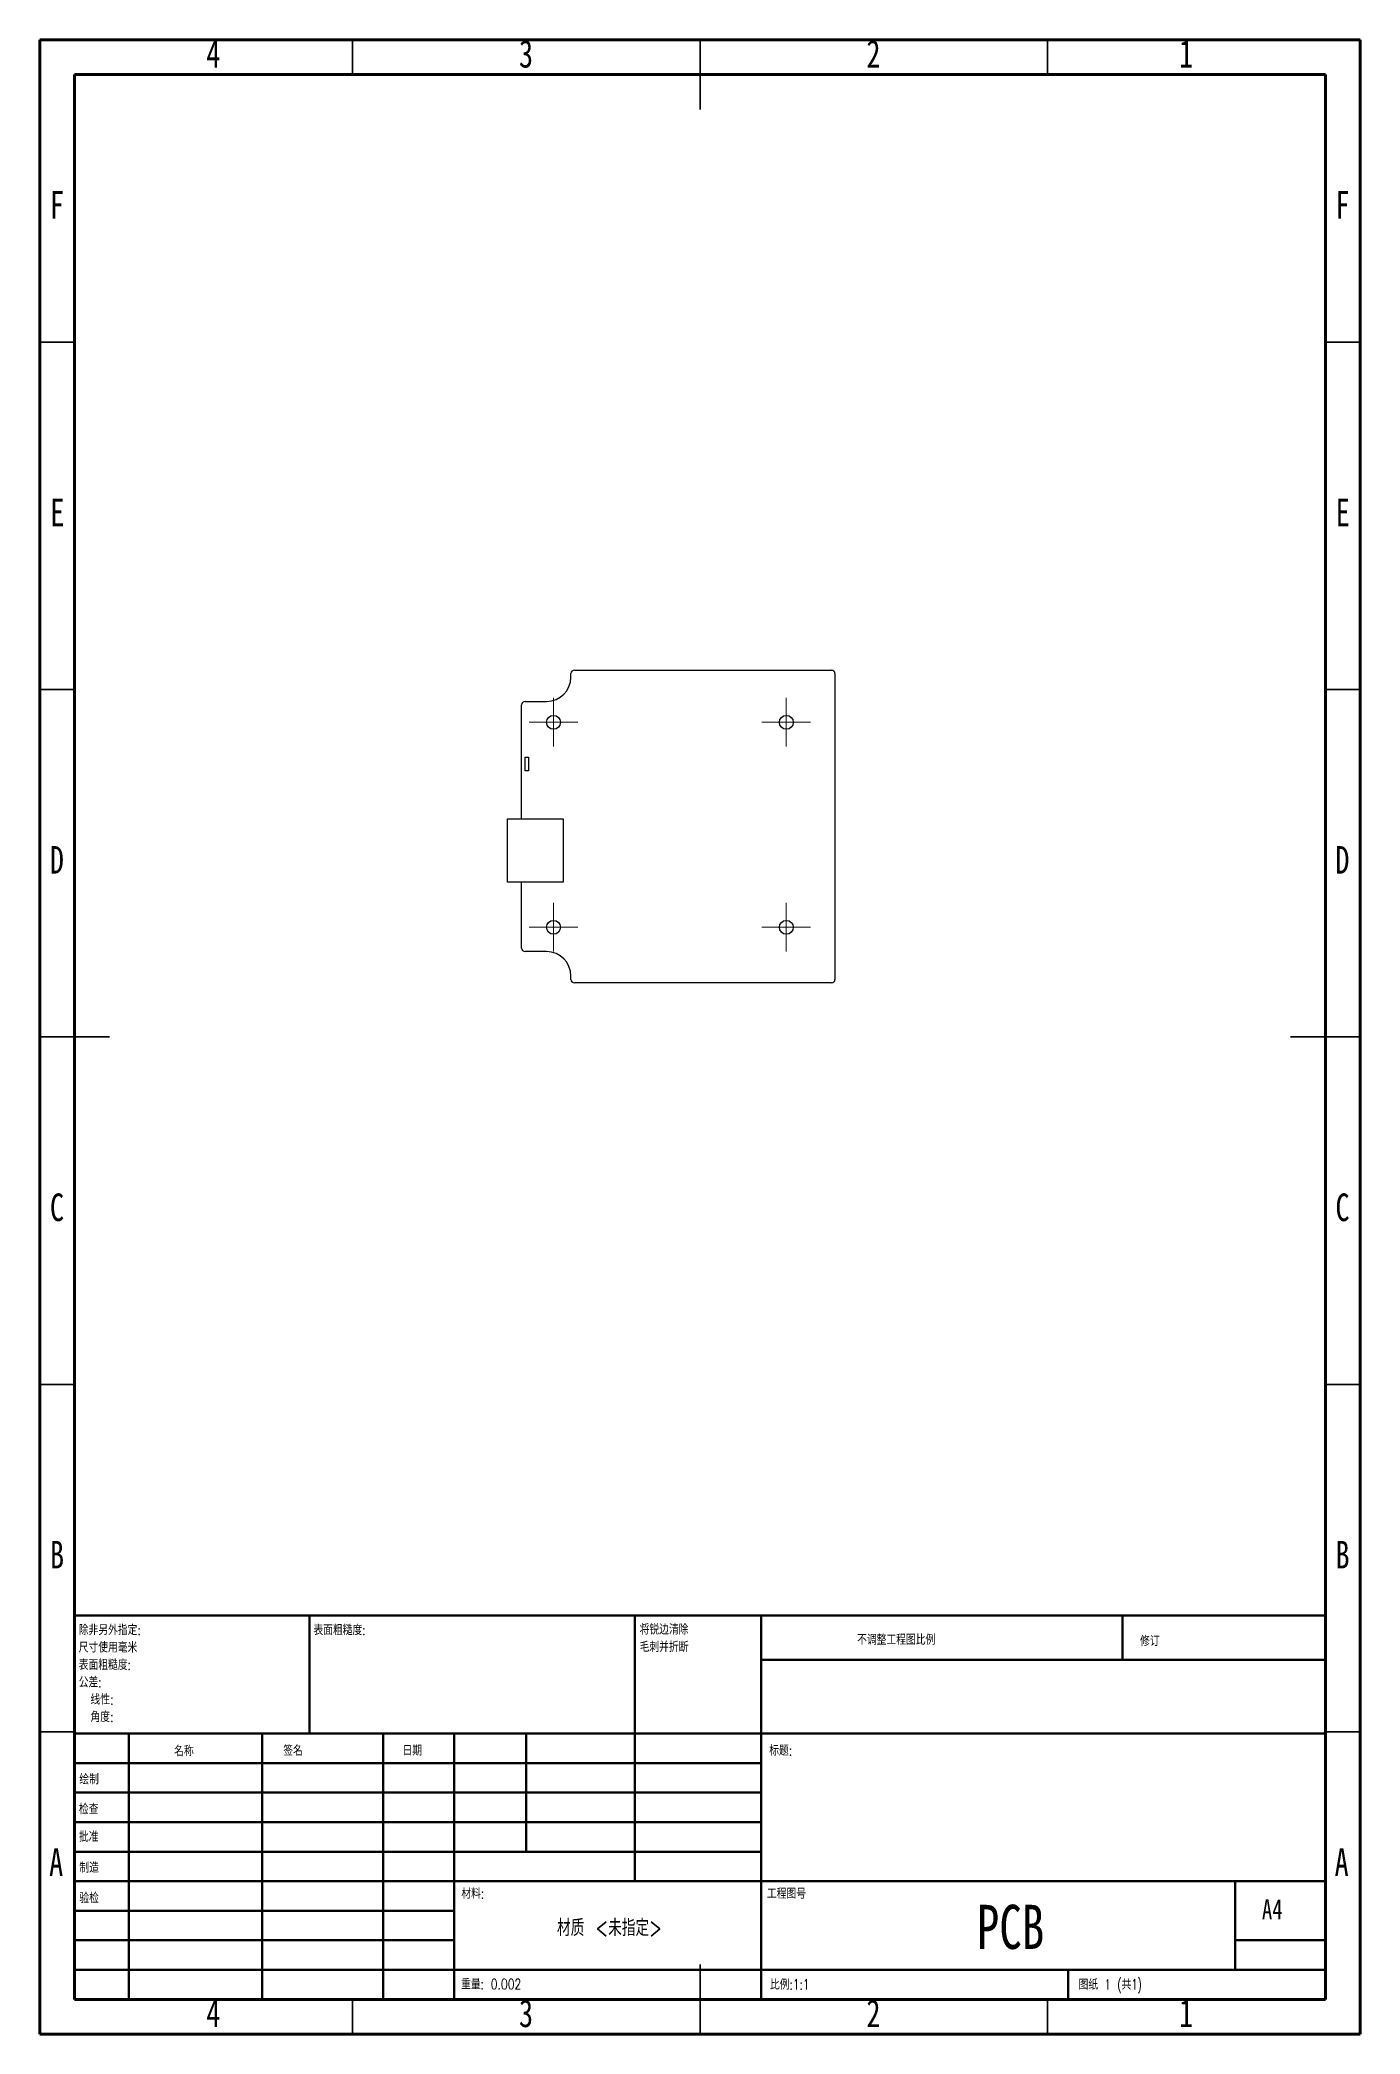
# Model space of a CAD drawing. Header units: millimetres. Extents: x 15 to 205, y 5 to 292.
import ezdxf

# ---------------------------------------------------------------- set-up
doc = ezdxf.new("R2010")
doc.units = ezdxf.units.MM
doc.styles.add('SLDTEXTSTYLE0', font='TXT', dxfattribs={"width": 0.75})
doc.styles.add('SLDTEXTSTYLE1', font='TXT', dxfattribs={"width": 0.75, "bigfont": 'bigfont'})
doc.styles.add('SLDTEXTSTYLE2', font='TXT', dxfattribs={"width": 0.694444, "bigfont": 'bigfont'})

# ---------------------------------------------------------------- blocks, each defined once
blk = doc.blocks.new('SW_NOTE_0')
at = {"color": 0, "linetype": 'Continuous', "lineweight": 0, "char_height": 1.5, "attachment_point": 1, "style": 'SLDTEXTSTYLE1'}
for s, insert in [('\\M+18F9C\\M+194F1另\\M+18A4F\\M+18E77\\M+192E8:', (0, 1.93)), ('\\M+18EDA\\M+190A1\\M+18E67\\M+19770\\M+19F7C\\M+195C4', (0, -0.57)), ('\\M+1955C\\M+196CA\\M+19165糙\\M+19378:', (0, -3.07)), ('\\M+18CF6\\M+18DB7:', (0, -5.57)), ('线\\M+190AB:', (1.69, -8.07)), ('\\M+18A70\\M+19378:', (1.69, -10.57))]:
    blk.add_mtext(s, dxfattribs=dict(at, insert=insert))
blk = doc.blocks.new('SW_NOTE_1')
at = {"color": 0, "linetype": 'Continuous', "lineweight": 0, "char_height": 1.5, "attachment_point": 1, "style": 'SLDTEXTSTYLE1'}
for s, insert in [('\\M+18FAB锐边\\M+190B4\\M+18F9C', (0, 1.93)), ('\\M+196D1\\M+18E68\\M+19BF3\\M+190DC\\M+19266', (0, -0.57))]:
    blk.add_mtext(s, dxfattribs=dict(at, insert=insert))
blk = doc.blocks.new('SW_CENTERMARKSYMBOL_0')
at = {"color": 0, "linetype": 'Continuous', "lineweight": 0}
for p, q in [((0, 2.5), (0, 3.5)), ((-2.5, 0), (-3.5, 0)), ((0, 0), (-2.5, 0)), ((0, 0), (0, 2.5)), ((0, 0), (0, -2.5)), ((0, 0), (2.5, 0)), ((2.5, 0), (3.5, 0)), ((0, -2.5), (0, -3.5))]:
    blk.add_line(p, q, dxfattribs=at)
blk = doc.blocks.new('SW_CENTERMARKSYMBOL_1')
at = {"color": 0, "linetype": 'Continuous', "lineweight": 0}
for p, q in [((0, 2.5), (0, 3.5)), ((-2.5, 0), (-3.5, 0)), ((0, 0), (-2.5, 0)), ((0, 0), (0, 2.5)), ((0, 0), (0, -2.5)), ((0, 0), (2.5, 0)), ((2.5, 0), (3.5, 0)), ((0, -2.5), (0, -3.5))]:
    blk.add_line(p, q, dxfattribs=at)
blk = doc.blocks.new('SW_CENTERMARKSYMBOL_2')
at = {"color": 0, "linetype": 'Continuous', "lineweight": 0}
for p, q in [((0, 2.5), (0, 3.5)), ((-2.5, 0), (-3.5, 0)), ((0, 0), (-2.5, 0)), ((0, 0), (0, 2.5)), ((0, 0), (0, -2.5)), ((0, 0), (2.5, 0)), ((2.5, 0), (3.5, 0)), ((0, -2.5), (0, -3.5))]:
    blk.add_line(p, q, dxfattribs=at)
blk = doc.blocks.new('SW_CENTERMARKSYMBOL_3')
at = {"color": 0, "linetype": 'Continuous', "lineweight": 0}
for p, q in [((0, 2.5), (0, 3.5)), ((-2.5, 0), (-3.5, 0)), ((0, 0), (-2.5, 0)), ((0, 0), (0, 2.5)), ((0, 0), (0, -2.5)), ((0, 0), (2.5, 0)), ((2.5, 0), (3.5, 0)), ((0, -2.5), (0, -3.5))]:
    blk.add_line(p, q, dxfattribs=at)

msp = doc.modelspace()

# ---------------------------------------------------------------- linework, layer by layer
at = {"color": 7, "linetype": 'Continuous', "lineweight": 70}
for p, q in [((15, 5), (15, 292)), ((15, 292), (205, 292)), ((205, 292), (205, 5)), ((20, 10), (20, 287)), ((20, 287), (200, 287)), ((200, 287), (200, 10)), ((200, 10), (20, 10)), ((205, 5), (15, 5))]:
    msp.add_line(p, q, dxfattribs=at)
at = {"color": 7, "linetype": 'Continuous', "lineweight": 35}
for p, q in [((60, 287), (60, 292)), ((110, 292), (110, 282)), ((110, 287), (110, 292)), ((160, 287), (160, 292)), ((20, 248.5), (15, 248.5)), ((200, 248.5), (205, 248.5)), ((20, 198.5), (15, 198.5)), ((200, 198.5), (205, 198.5)), ((15, 148.5), (25, 148.5)), ((20, 148.5), (15, 148.5)), ((205, 148.5), (195, 148.5)), ((200, 148.5), (205, 148.5)), ((20, 98.5), (15, 98.5)), ((200, 98.5), (205, 98.5)), ((20, 48.5), (15, 48.5)), ((200, 48.5), (205, 48.5)), ((110, 5), (110, 15)), ((60, 10), (60, 5)), ((110, 10), (110, 5)), ((160, 10), (160, 5))]:
    msp.add_line(p, q, dxfattribs=at)
at = {"color": 7, "linetype": 'Continuous', "lineweight": 25}
for p, q in [((91.92, 201.29), (128.92, 201.29)), ((91.42, 200.29), (91.42, 200.79)), ((129.42, 200.79), (129.42, 156.79)), ((84.32, 179.89), (84.32, 196.29)), ((84.82, 196.79), (87.92, 196.79)), ((84.82, 188.79), (85.32, 188.79)), ((84.82, 186.79), (84.82, 188.79)), ((85.32, 186.79), (84.82, 186.79)), ((85.32, 188.79), (85.32, 186.79)), ((82.32, 170.79), (82.32, 179.89)), ((82.32, 179.89), (90.32, 179.89)), ((90.32, 179.89), (90.32, 170.79)), ((90.32, 170.79), (82.32, 170.79)), ((84.32, 161.29), (84.32, 170.79)), ((87.92, 160.79), (84.82, 160.79)), ((91.42, 156.79), (91.42, 157.29)), ((128.92, 156.29), (91.92, 156.29))]:
    msp.add_line(p, q, dxfattribs=at)
at = {"color": 7, "linetype": 'Continuous', "lineweight": 50}
for p, q in [((20, 65.25), (200, 65.25)), ((20, 65.25), (20, 10)), ((53.8, 48.25), (53.8, 65.25)), ((100.6, 65.25), (100.6, 27)), ((118.8, 65.25), (118.8, 10)), ((170.8, 58.88), (170.8, 65.25)), ((200, 58.88), (118.8, 58.88)), ((200, 48.25), (20, 48.25)), ((27.8, 48.25), (27.8, 10)), ((46.99, 48.25), (46.99, 10)), ((64.4, 48.25), (64.4, 10)), ((74.6, 10), (74.6, 48.25)), ((85, 31.25), (85, 48.25)), ((118.8, 44), (20, 44)), ((118.8, 39.75), (20, 39.75)), ((118.8, 35.5), (20, 35.5)), ((118.8, 31.25), (20, 31.25)), ((74.6, 27), (20, 27)), ((74.6, 27), (200, 27)), ((187, 14.25), (187, 27)), ((74.6, 22.75), (20, 22.75)), ((74.6, 18.5), (20, 18.5)), ((200, 18.5), (187, 18.5)), ((20, 14.25), (200, 14.25)), ((163, 10), (163, 14.25))]:
    msp.add_line(p, q, dxfattribs=at)
at = {"color": 7, "linetype": 'Continuous', "lineweight": 25}
for centre in [(88.92, 193.79), (122.42, 193.79), (88.92, 164.29), (122.42, 164.29)]:
    msp.add_circle(centre, 1, dxfattribs=at)
for centre, radius, start, end in [((91.92, 200.79), 0.5, 90, 180), ((128.92, 200.79), 0.5, 0, 90), ((87.92, 200.29), 3.5, 270, 0), ((84.82, 196.29), 0.5, 90, 180), ((84.82, 161.29), 0.5, 180, 270), ((87.92, 157.29), 3.5, 0, 90), ((91.92, 156.79), 0.5, 180, 270), ((128.92, 156.79), 0.5, 270, 0)]:
    msp.add_arc(centre, radius, start, end, dxfattribs=at)

# ---------------------------------------------------------------- block references
at = {"color": 7, "linetype": 'Continuous', "lineweight": 0}
for name, p in [('SW_CENTERMARKSYMBOL_0', (88.92, 193.79)), ('SW_CENTERMARKSYMBOL_2', (122.42, 193.79)), ('SW_CENTERMARKSYMBOL_1', (88.92, 164.29)), ('SW_CENTERMARKSYMBOL_3', (122.42, 164.29)), ('SW_NOTE_0', (20.59, 61.99)), ('SW_NOTE_1', (101.31, 62.07))]:
    msp.add_blockref(name, p, dxfattribs=at)

# ---------------------------------------------------------------- texts
for s, insert, char_height, attachment_point, style in [('4', (39.96, 291.98), 3.97, 2, 'SLDTEXTSTYLE0'), ('3', (84.96, 291.98), 3.97, 2, 'SLDTEXTSTYLE0'), ('2', (134.96, 291.98), 3.97, 2, 'SLDTEXTSTYLE0'), ('1', (179.96, 291.98), 3.97, 2, 'SLDTEXTSTYLE0'), ('F', (17.46, 270.23), 3.97, 2, 'SLDTEXTSTYLE0'), ('F', (202.46, 270.23), 3.97, 2, 'SLDTEXTSTYLE0'), ('E', (17.51, 225.98), 3.97, 2, 'SLDTEXTSTYLE0'), ('E', (202.51, 225.98), 3.97, 2, 'SLDTEXTSTYLE0'), ('D', (17.45, 175.98), 3.97, 2, 'SLDTEXTSTYLE0'), ('D', (202.45, 175.98), 3.97, 2, 'SLDTEXTSTYLE0'), ('C', (17.46, 125.98), 3.97, 2, 'SLDTEXTSTYLE0'), ('C', (202.46, 125.98), 3.97, 2, 'SLDTEXTSTYLE0'), ('B', (17.47, 75.98), 3.97, 2, 'SLDTEXTSTYLE0'), ('B', (202.47, 75.98), 3.97, 2, 'SLDTEXTSTYLE0'), ('\\M+1955C\\M+196CA\\M+19165糙\\M+19378:', (54.37, 63.92), 1.5, 1, 'SLDTEXTSTYLE1'), ('\\M+19573调\\M+190AE\\M+18D48\\M+192F6图\\M+194E4\\M+197E1', (132.61, 62.53), 1.5, 1, 'SLDTEXTSTYLE1'), ('\\M+18F43订', (173.33, 62.33), 1.5, 1, 'SLDTEXTSTYLE1'), ('\\M+196BC\\M+18FCC', (34.32, 46.5), 1.5, 1, 'SLDTEXTSTYLE1'), ('签\\M+196BC', (50.03, 46.56), 1.5, 1, 'SLDTEXTSTYLE1'), ('\\M+193FA\\M+18AFA', (67.21, 46.58), 1.5, 1, 'SLDTEXTSTYLE1'), ('标题:', (119.96, 46.58), 1.5, 1, 'SLDTEXTSTYLE1'), ('绘\\M+190A7', (20.68, 42.43), 1.5, 1, 'SLDTEXTSTYLE1'), ('检查', (20.62, 38.15), 1.5, 1, 'SLDTEXTSTYLE1'), ('A', (17.34, 31.73), 3.97, 2, 'SLDTEXTSTYLE0'), ('\\M+194E1\\M+18F79', (20.62, 34.18), 1.5, 1, 'SLDTEXTSTYLE1'), ('A', (202.34, 31.73), 3.97, 2, 'SLDTEXTSTYLE0'), ('\\M+190A7\\M+191A2', (20.68, 29.73), 1.5, 1, 'SLDTEXTSTYLE1'), ('\\M+18DDE\\M+197BF:', (75.65, 25.99), 1.5, 1, 'SLDTEXTSTYLE1'), ('\\M+18D48\\M+192F6图\\M+18D86', (119.63, 25.99), 1.5, 1, 'SLDTEXTSTYLE1'), ('验检', (20.68, 25.35), 1.5, 1, 'SLDTEXTSTYLE1'), ('PCB', (154.69, 23.61), 6.35, 2, 'SLDTEXTSTYLE0'), ('A4', (190.87, 24.41), 2.91, 1, 'SLDTEXTSTYLE0'), ('\\M+18DDE质 <\\M+196A2\\M+18E77\\M+192E8>', (96.97, 21.49), 2.3813, 2, 'SLDTEXTSTYLE1'), ('\\M+18F64\\M+197CA: 0.002', (75.62, 12.95), 1.4986, 1, 'SLDTEXTSTYLE1'), ('\\M+194E4\\M+197E1:1:1', (120.07, 12.9), 1.5, 1, 'SLDTEXTSTYLE1'), ('图纸 1 (\\M+18BA41)', (164.48, 12.9), 1.5, 1, 'SLDTEXTSTYLE2'), ('4', (39.96, 9.98), 3.97, 2, 'SLDTEXTSTYLE0'), ('3', (84.96, 9.98), 3.97, 2, 'SLDTEXTSTYLE0'), ('2', (134.96, 9.98), 3.97, 2, 'SLDTEXTSTYLE0'), ('1', (179.96, 9.98), 3.97, 2, 'SLDTEXTSTYLE0')]:
    msp.add_mtext(s, dxfattribs=dict(at, insert=insert, char_height=char_height, attachment_point=attachment_point, style=style))

doc.saveas('drawing.dxf')
